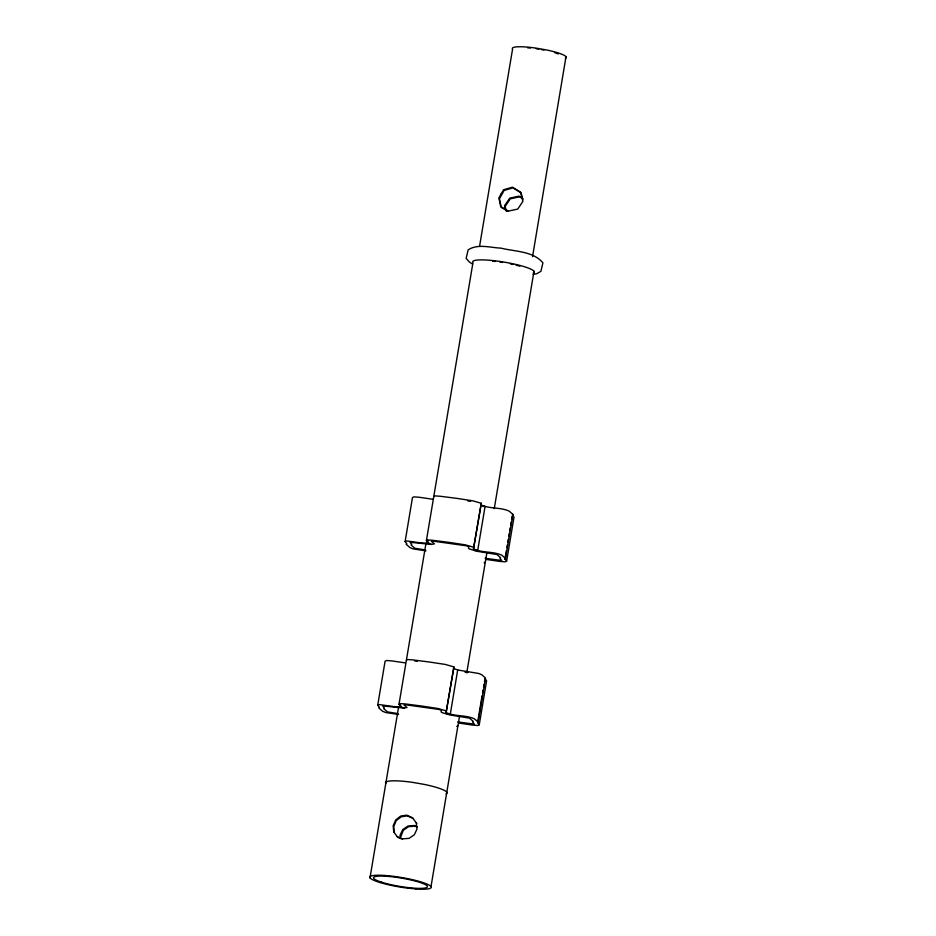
<?xml version="1.0" encoding="UTF-8"?>
<svg xmlns="http://www.w3.org/2000/svg" width="936" height="936" viewBox="0 0 936 936"><rect width="100%" height="100%" fill="white"/><g stroke="black" fill="none" stroke-linecap="round" stroke-linejoin="round"><path stroke-width="1.4" d="M398.596 714.496L385.667 712.53L382.555 711.22L378.834 707.99L379.396 707.312L377.723 705.229L385.094 661.179L386.615 660.512L391.821 660.91L405.405 662.91M425.985 550.848L413.057 548.882L409.945 547.572L406.212 544.342L406.786 543.664L405.112 541.593L412.483 497.531L414.005 496.864L419.199 497.262L432.795 499.262M369.989 877.909L398.56 707.23M377.723 705.229L379.244 704.562L394.629 706.692L401.614 706.668L398.993 704.328L425.763 544.612M405.112 541.593L406.622 540.926L422.019 543.055L429.004 543.02L426.383 540.68L472.972 262.56A31.204 4.832 9.5 0 1 505.428 262.326A31.204 4.832 9.5 0 1 533.227 273.008M400.421 704.048L399.941 706.891L404.024 708.061L407.02 707.511L404.048 705.042L405.978 704.831L438.691 709.406L441.5 710.272L441.067 711.828L441.979 712.588L449.888 714.964L469.498 718.146L473.218 721.363L472.657 722.054L474.33 724.125L457.681 721.937M427.81 540.411L427.331 543.254L431.414 544.413L434.398 543.863L431.438 541.394L433.368 541.183L466.081 545.758L468.877 546.636L468.445 548.18L469.369 548.941L477.278 551.316L496.876 554.498L500.608 557.727L500.035 558.406L501.719 560.488L485.07 558.289M479.583 246.191L512.565 49.105A27.32 4.224 9.5 0 1 535.72 48.064L546.215 49.889A27.32 4.224 9.5 0 1 565.344 58.254M458.932 723.083L472.528 725.084L477.723 725.482L479.244 724.815L477.571 722.744L478.132 722.054L474.412 718.825C465.508 714.73 454.978 716.789 446.098 712.518L453.913 666.912L445.337 664.443L429.109 661.974L412.636 659.88L407.581 659.541L406.376 660.266M486.322 559.435L499.906 561.436L505.112 561.834L506.633 561.167L504.949 559.096L505.522 558.418L501.801 555.188C492.886 551.093 482.368 553.153 473.487 548.87L481.291 503.264L472.727 500.807L456.499 498.326L440.014 496.232L434.971 495.904L433.754 496.63M446.098 712.518L453.913 666.912M473.487 548.87L481.291 503.264M453.48 668.456L457.692 669.989L450.321 714.051L447.174 714.191M532.537 256.663L566.011 56.687M431.016 886.567L459.576 715.888M466.795 672.715L486.79 553.281M494.255 508.669L533.988 271.229M477.805 721.317L482.087 695.74M482.566 692.897L483.034 690.054M483.514 687.211L483.994 684.368M484.462 681.525L484.942 678.682L486.615 680.753L479.244 724.815M504.949 559.096L506.376 550.567M506.856 547.724L507.335 544.881M507.803 542.038L508.283 539.194M508.763 536.351L509.231 533.508M509.71 530.677L510.19 527.834M510.658 524.991L511.138 522.148M511.618 519.304L512.086 516.461M478.132 722.054L485.515 678.003L481.783 674.774L478.67 673.464L457.692 669.989M505.522 558.418L512.893 514.355L509.172 511.126C500.269 507.031 489.739 509.09 480.858 504.82M506.633 561.167L514.004 517.117L512.331 515.034L512.893 514.355M426.383 540.68L427.6 539.955L432.643 540.294L449.128 542.389L465.356 544.857L473.92 547.326M484.146 562.805L485.351 562.08M398.993 704.328L400.21 703.603L405.253 703.93L421.738 706.037L437.966 708.505L446.542 710.974M456.756 726.441L457.973 725.716M533.192 274.295L536.737 273.721L540.914 271.335L542.915 262.829C532.9 250.918 514.975 251.702 501.017 248.134C490.3 247.712 477.828 243.489 468.14 249.865L466.14 258.371L469.369 262.045L472.621 264.092M482.976 506.446L485.082 506.353L477.711 550.403L474.552 550.543M431.414 544.413L410.026 542.272L411.7 544.354L411.138 545.033L414.859 548.262L425.248 549.923M404.024 708.061L382.637 705.919L384.31 707.99L383.748 708.681L387.469 711.91L397.858 713.571M465.063 672.247L467.895 672.586M467.778 500.912L470.609 501.31M414.683 660.956L417.351 661.331M416.59 826.371L414.379 825.493L408.002 826.02L402.808 829.577L400.07 835.087L400.374 837.626M417.093 827.061L414.894 826.172L408.517 826.699L403.311 830.267L400.784 836.784M397.238 836.644L402.761 838.855L409.137 838.328L414.332 834.76L416.976 829.132L416.321 822.908M402.164 839.101L397.741 837.322L393.717 831.835L393.178 825.763L395.706 819.983L400.666 816.098L406.727 815.139L412.565 817.795L416.824 823.598M413.08 818.473L407.23 815.829L401.181 816.789L396.22 820.673L393.775 826.57L394.231 832.525M522.37 198.022L519.082 196.139L509.781 198.128L504.551 205.686L505.814 210.612M522.873 198.713L519.585 196.829L510.284 198.818L505.147 206.493L506.364 211.232M507.85 211.138L501.263 207.359L499.461 198.806L504.094 190.453L512.94 187.855L521.071 192.863M521.247 193.612L522.838 199.754M385.796 783.502A31.204 4.832 9.5 0 1 412.226 782.309L424.207 784.391A31.204 4.832 9.5 0 1 446.051 793.939M527.682 47.818A23.447 3.627 9.5 0 1 530.373 48.052M536.223 48.754A23.447 3.627 9.5 0 1 538.785 49.14M541.406 49.585A23.447 3.627 9.5 0 1 543.991 50.064M554.709 52.673A23.447 3.627 9.5 0 1 558.336 53.925M492.628 261.202A27.32 4.224 9.5 0 1 495.483 261.495M499.906 262.068A27.32 4.224 9.5 0 1 502.515 262.454M510.401 263.882A27.32 4.224 9.5 0 1 513.256 264.49M516.029 265.145A27.32 4.224 9.5 0 1 519.843 266.163M501.193 193.764L498.865 197.999L500.76 206.68L508.435 211.08L517.737 209.091L522.873 201.404L520.568 192.172L512.437 187.165L503.591 189.762L501.193 193.764M415.947 888.989L404.586 887.749A31.204 4.832 9.5 0 1 370.75 876.131A31.204 4.832 9.5 0 1 419.188 881.396A31.204 4.832 9.5 0 1 415.947 888.989M381.478 882.168A27.32 4.224 9.5 0 0 426.559 887.585A27.32 4.224 9.5 0 0 393.471 876.95A27.32 4.224 9.5 0 0 381.478 882.168"/></g></svg>
